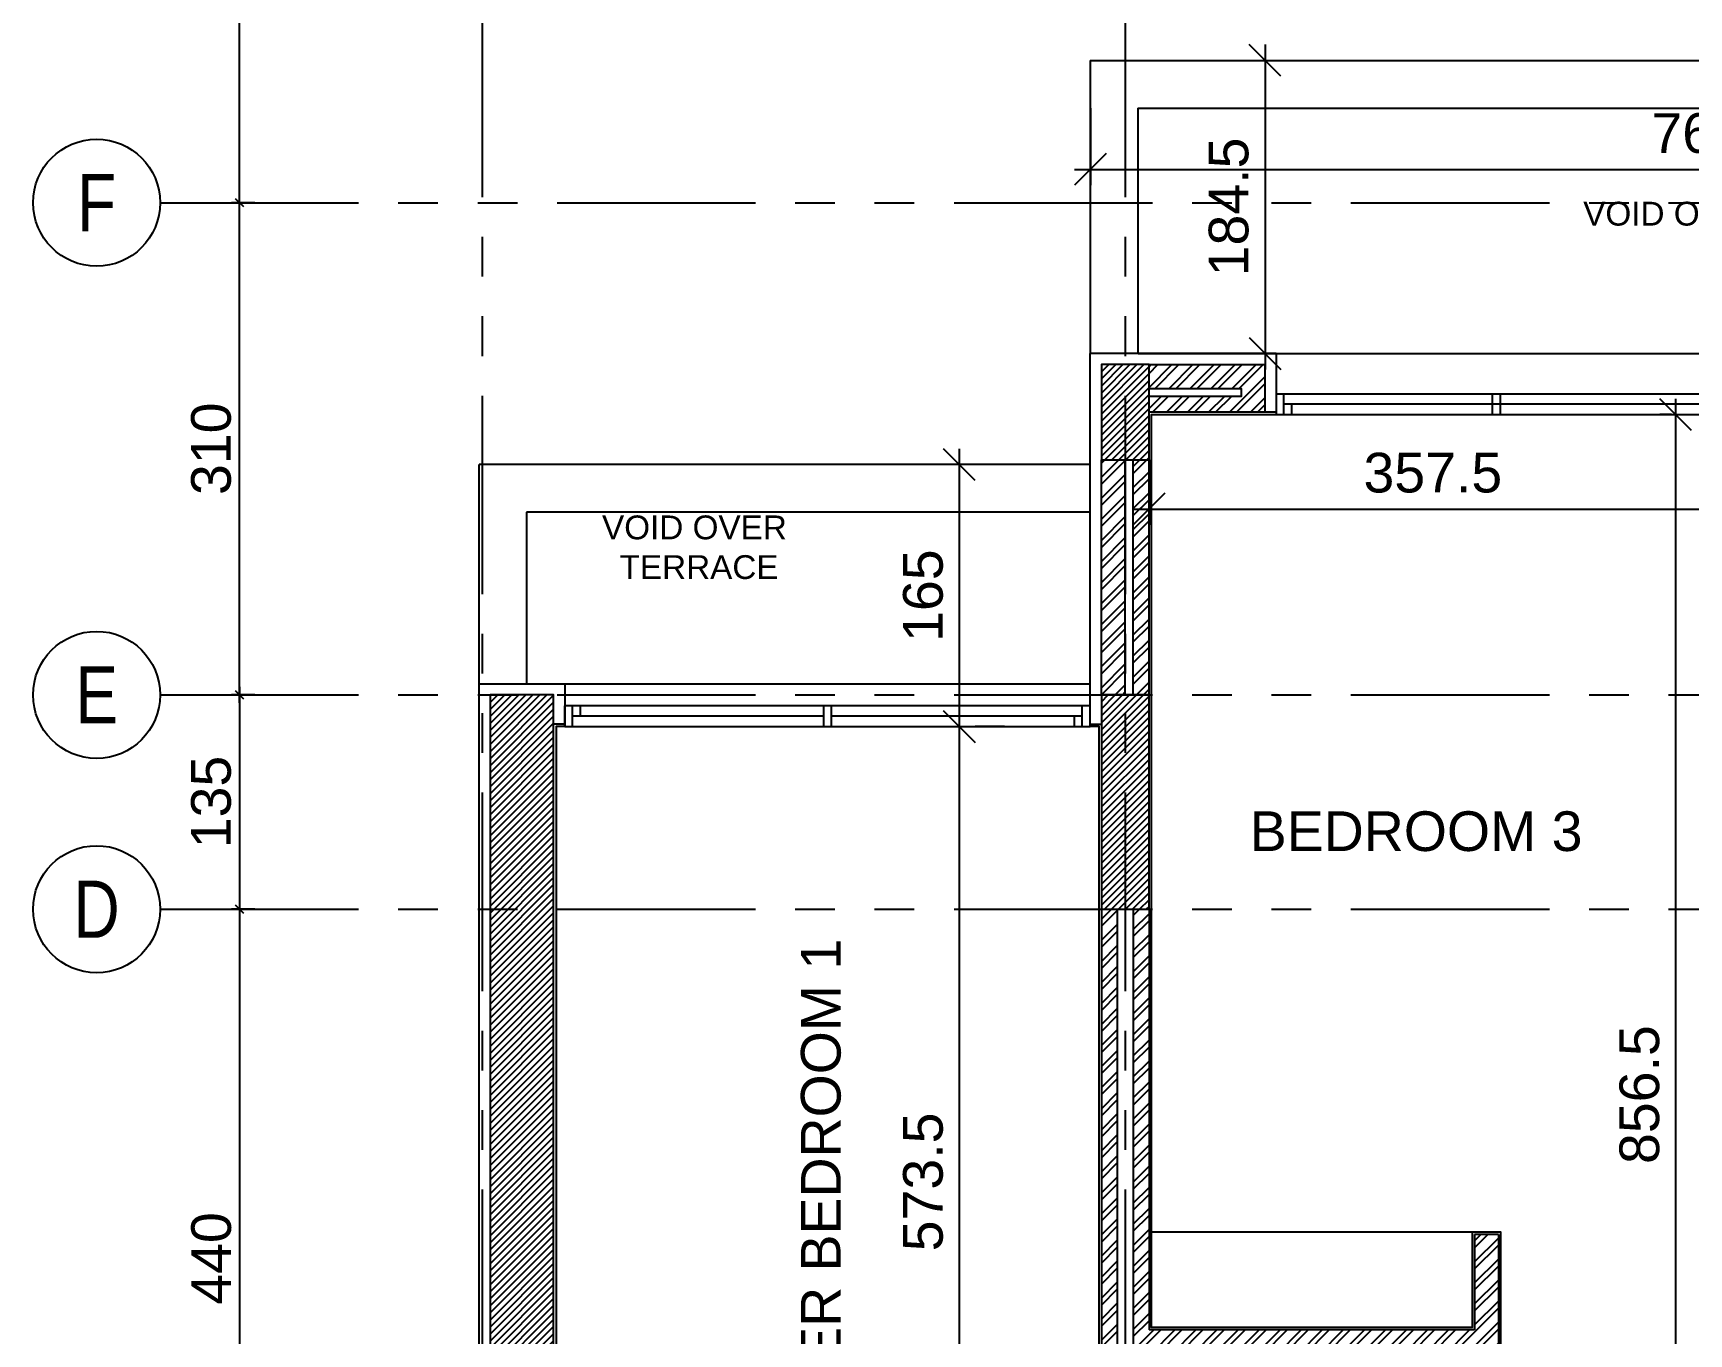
# Model space of a CAD drawing. Extents: x 186.8 to 246.9, y -2.6 to 70.8.
# Drawn here: x 192.59 to 203.02, y 14.58 to 22.77 of the extents above; entities that cross this region are included whole.
import ezdxf
from ezdxf.enums import TextEntityAlignment as Align

# ---------------------------------------------------------------- set-up
doc = ezdxf.new("R2010")
doc.units = 0
doc.header["$MEASUREMENT"] = 0
doc.header["$PDMODE"] = 35
doc.header["$PDSIZE"] = 0.3
doc.linetypes.add('AXIS_100$0$A-AXIS$0$PHANTOM', pattern=[2.5, 1.25, -0.25, 0.25, -0.25, 0.25, -0.25])
doc.layers.get('0').update_dxf_attribs({"linetype": 'CONTINUOUS'})
doc.layers.get('DEFPOINTS').update_dxf_attribs({"linetype": 'CONTINUOUS'})
for name, color, linetype in [('A-ALU', 9, 'CONTINUOUS'), ('A-closet', 252, 'CONTINUOUS'), ('a-dim', 3, 'CONTINUOUS'), ('A-HATCH-CONC', 8, 'CONTINUOUS'), ('A-HATCH-WALL', 8, 'CONTINUOUS'), ('A-NOMENCLATURE', 3, 'CONTINUOUS'), ('A-PLASTER', 8, 'CONTINUOUS'), ('A-PROJECTION', 9, 'CONTINUOUS'), ('a-revetement', 1, 'CONTINUOUS'), ('a-text-red', 10, 'CONTINUOUS'), ('A-WALL', 4, 'CONTINUOUS'), ('AXIS_100$0$A-axe-dim-100', 3, 'CONTINUOUS'), ('AXIS_100$0$A-axe-text', 3, 'CONTINUOUS'), ('AXIS_100$0$A-AXIS-100', 10, 'AXIS_100$0$A-AXIS$0$PHANTOM'), ('S-9-10TH$0$A-STR 9-10TH', 2, 'CONTINUOUS')]:
    doc.layers.add(name, color=color, linetype=linetype)
doc.styles.add('A100-STEXT', font='ARIAL.TTF', dxfattribs={"height": 0.25})
doc.styles.add('AXIS_100$0$A-AXIS$0$STRUCTURE$0$A100-STEXT', font='ARIAL.TTF', dxfattribs={"height": 0.25})
doc.styles.add('AXIS_100$0$STYLE1', font='ARIAL.TTF')
doc.dimstyles.new('A100-DIM', dxfattribs={"dimtxt": 0.25, "dimasz": 0.2, "dimexe": 0.1, "dimexo": 0.3, "dimgap": 0.1, "dimtad": 1, "dimlfac": 100, "dimrnd": 0.5, "dimdsep": 46, "dimtxsty": 'A100-STEXT', "dimblk1": 'OBLIQUE', "dimblk2": 'OBLIQUE', "dimsah": 1, "dimcen": -0.05, "dimdle": 0.1, "dimclrd": 15, "dimclre": 15, "dimclrt": 256, "dimadec": 0, "dimazin": 0, "dimtfac": 0.28, "dimtix": 1, "dimtmove": 2, "dimatfit": 3, "dimldrblk": 'OBLIQUE', "dimfxl": 0, "dimtolj": 1, "dimarcsym": 0})
doc.dimstyles.new('AXIS_100$0$A50-DIM', dxfattribs={"dimtxt": 0.1, "dimasz": 0.05, "dimexe": 0.05, "dimexo": 0.1, "dimgap": 0.05, "dimtad": 1, "dimlfac": 100, "dimrnd": 0.5, "dimdsep": 46, "dimtxsty": 'AXIS_100$0$STYLE1', "dimblk": 'AXIS_100$0$_OBLIQUE', "dimcen": 0.05, "dimdle": 0.05, "dimclrd": 35, "dimclre": 35, "dimclrt": 256, "dimadec": 0, "dimazin": 0, "dimtfac": 1.4, "dimtix": 1, "dimtmove": 2, "dimatfit": 3, "dimldrblk": 'AXIS_100$0$_Open90', "dimfxl": 0, "dimtolj": 1, "dimarcsym": 0})
pattern_1 = [(45, (195.387175, -3e-10), (-0.022097087, 0.022097087), [])]
pattern_2 = [(45, (195.38718, -3e-10), (-0.06629126, 0.06629126), []), (45, (195.43137, -3e-10), (-0.06629126, 0.06629126), [])]

# ---------------------------------------------------------------- blocks, each defined once
blk = doc.blocks.new('A$C5D3262F0')
at = {"layer": 'A-ALU'}
for p, q in [((7.738, 20.495), (5.078, 20.495)), ((6.391, 20.365), (6.391, 20.495)), ((6.441, 20.365), (6.441, 20.495)), ((5.028, 20.365), (7.788, 20.365)), ((7.738, 20.43), (5.078, 20.43)), ((5.128, 20.365), (5.128, 20.43)), ((3.858, 18.53), (0.548, 18.53)), ((0.548, 18.4), (0.548, 18.53)), ((0.598, 18.4), (0.598, 18.53)), ((2.178, 18.465), (0.598, 18.465)), ((0.648, 18.465), (0.648, 18.53)), ((3.808, 18.465), (2.228, 18.465)), ((3.758, 18.4), (3.758, 18.465)), ((3.808, 18.4), (3.808, 18.53)), ((3.858, 18.4), (3.858, 18.53)), ((0.548, 18.4), (3.858, 18.4))]:
    blk.add_line(p, q, dxfattribs=at)
for points in [[(5.078, 20.495), (5.028, 20.495), (5.028, 20.365), (5.078, 20.365)], [(2.228, 18.53), (2.178, 18.53), (2.178, 18.4), (2.228, 18.4)]]:
    blk.add_lwpolyline(points, close=True, dxfattribs=at)
blk = doc.blocks.new('_OBLIQUE')
at = {"color": 0, "linetype": 'ByBlock'}
blk.add_line((-0.5, -0.5), (0.5, 0.5), dxfattribs=at)
blk = doc.blocks.new('*D77')
at = {"layer": 'a-dim', "color": 15, "lineweight": -2}
for p, q in [((202.932, 20.465), (202.932, 11.7)), ((202.906, 20.365), (202.832, 20.365)), ((202.906, 11.8), (202.832, 11.8))]:
    blk.add_line(p, q, dxfattribs=at)
at = {"layer": 'DEFPOINTS', "color": 0}
for p in [(203.206, 20.365), (202.932, 11.8), (203.206, 11.8)]:
    blk.add_point(p, dxfattribs=at)
at = {"layer": 'a-dim', "color": 15, "lineweight": -2, "xscale": 0.2, "yscale": 0.2, "zscale": 0.2}
for p, rotation in [((202.932, 20.365), 90), ((202.932, 11.8), 270)]:
    blk.add_blockref('_OBLIQUE', p, dxfattribs=dict(at, rotation=rotation))
at = {"layer": 'a-dim', "insert": (202.705, 16.082), "char_height": 0.25, "attachment_point": 5, "rotation": 90, "style": 'A100-STEXT'}
blk.add_mtext('\\A1;856.5', dxfattribs=at)
blk = doc.blocks.new('*D82')
at = {"layer": 'a-dim', "color": 15, "lineweight": -2}
for p, q in [((198.421, 12.565), (198.421, 18.5)), ((198.706, 18.4), (198.521, 18.4)), ((198.221, 12.665), (198.321, 12.665))]:
    blk.add_line(p, q, dxfattribs=at)
at = {"layer": 'DEFPOINTS', "color": 0}
for p in [(198.406, 18.4), (198.421, 18.4), (198.521, 12.665)]:
    blk.add_point(p, dxfattribs=at)
at = {"layer": 'a-dim', "color": 15, "lineweight": -2, "xscale": 0.2, "yscale": 0.2, "zscale": 0.2}
for p, rotation in [((198.421, 18.4), 90), ((198.421, 12.665), 270)]:
    blk.add_blockref('_OBLIQUE', p, dxfattribs=dict(at, rotation=rotation))
at = {"layer": 'a-dim', "insert": (198.193, 15.532), "char_height": 0.25, "attachment_point": 5, "rotation": 90, "style": 'A100-STEXT'}
blk.add_mtext('\\A1;573.5', dxfattribs=at)
blk = doc.blocks.new('*D83')
at = {"layer": 'a-dim', "color": 15, "lineweight": -2}
for p, q in [((198.421, 18.3), (198.421, 20.15)), ((198.706, 20.05), (198.521, 20.05)), ((198.706, 18.4), (198.521, 18.4))]:
    blk.add_line(p, q, dxfattribs=at)
at = {"layer": 'DEFPOINTS', "color": 0}
for p in [(198.406, 20.05), (198.421, 20.05), (198.406, 18.4)]:
    blk.add_point(p, dxfattribs=at)
at = {"layer": 'a-dim', "color": 15, "lineweight": -2, "xscale": 0.2, "yscale": 0.2, "zscale": 0.2}
for p, rotation in [((198.421, 20.05), 90), ((198.421, 18.4), 270)]:
    blk.add_blockref('_OBLIQUE', p, dxfattribs=dict(at, rotation=rotation))
at = {"layer": 'a-dim', "insert": (198.193, 19.225), "char_height": 0.25, "attachment_point": 5, "rotation": 90, "style": 'A100-STEXT'}
blk.add_mtext('\\A1;165', dxfattribs=at)
blk = doc.blocks.new('*D84')
at = {"layer": 'a-dim', "color": 15, "lineweight": -2}
for p, q in [((199.616, 20.08), (199.616, 19.67)), ((203.191, 20.065), (203.191, 19.67)), ((199.516, 19.77), (203.291, 19.77))]:
    blk.add_line(p, q, dxfattribs=at)
at = {"layer": 'DEFPOINTS', "color": 0}
for p in [(199.616, 20.38), (203.191, 20.365), (203.191, 19.77)]:
    blk.add_point(p, dxfattribs=at)
at = {"layer": 'a-dim', "color": 15, "lineweight": -2, "xscale": 0.2, "yscale": 0.2, "zscale": 0.2, "rotation": 180}
blk.add_blockref('_OBLIQUE', (199.616, 19.77), dxfattribs=at)
at = {"layer": 'a-dim', "color": 15, "lineweight": -2, "xscale": 0.2, "yscale": 0.2, "zscale": 0.2}
blk.add_blockref('_OBLIQUE', (203.191, 19.77), dxfattribs=at)
at = {"layer": 'a-dim', "insert": (201.403, 19.998), "char_height": 0.25, "attachment_point": 5, "style": 'A100-STEXT'}
blk.add_mtext('\\A1;357.5', dxfattribs=at)
blk = doc.blocks.new('*D96')
at = {"layer": 'a-dim', "color": 15, "lineweight": -2}
for p, q in [((199.246, 22.296), (199.246, 21.81)), ((206.896, 22.296), (206.896, 21.81)), ((199.146, 21.91), (206.996, 21.91))]:
    blk.add_line(p, q, dxfattribs=at)
at = {"layer": 'DEFPOINTS', "color": 0}
for p in [(199.246, 22.596), (206.896, 22.596), (206.896, 21.91)]:
    blk.add_point(p, dxfattribs=at)
at = {"layer": 'a-dim', "color": 15, "lineweight": -2, "xscale": 0.2, "yscale": 0.2, "zscale": 0.2, "rotation": 180}
blk.add_blockref('_OBLIQUE', (199.246, 21.91), dxfattribs=at)
at = {"layer": 'a-dim', "color": 15, "lineweight": -2, "xscale": 0.2, "yscale": 0.2, "zscale": 0.2}
blk.add_blockref('_OBLIQUE', (206.896, 21.91), dxfattribs=at)
at = {"layer": 'a-dim', "insert": (203.071, 22.137), "char_height": 0.25, "attachment_point": 5, "style": 'A100-STEXT'}
blk.add_mtext('\\A1;765', dxfattribs=at)
blk = doc.blocks.new('*D97')
at = {"layer": 'a-dim', "color": 15, "lineweight": -2}
for p, q in [((200.346, 22.696), (200.346, 20.65)), ((199.546, 22.596), (200.446, 22.596)), ((199.546, 20.75), (200.446, 20.75))]:
    blk.add_line(p, q, dxfattribs=at)
at = {"layer": 'DEFPOINTS', "color": 0}
for p in [(199.246, 22.596), (199.246, 20.75), (200.346, 20.75)]:
    blk.add_point(p, dxfattribs=at)
at = {"layer": 'a-dim', "color": 15, "lineweight": -2, "xscale": 0.2, "yscale": 0.2, "zscale": 0.2}
for p, rotation in [((200.346, 22.596), 90), ((200.346, 20.75), 270)]:
    blk.add_blockref('_OBLIQUE', p, dxfattribs=dict(at, rotation=rotation))
at = {"layer": 'a-dim', "insert": (200.118, 21.673), "char_height": 0.25, "attachment_point": 5, "rotation": 90, "style": 'A100-STEXT'}
blk.add_mtext('\\A1;184.5', dxfattribs=at)
blk = doc.blocks.new('AXIS_100$0$_OBLIQUE')
at = {"color": 0, "linetype": 'ByBlock'}
blk.add_line((-0.5, -0.5), (0.5, 0.5), dxfattribs=at)
blk = doc.blocks.new('*D153')
at = {"layer": 'AXIS_100$0$A-axe-dim-100', "color": 35, "linetype": 'Continuous', "lineweight": -2}
for p, q in [((193.983, 18.6), (193.837, 18.6)), ((193.887, 18.65), (193.887, 17.2)), ((193.983, 17.25), (193.837, 17.25))]:
    blk.add_line(p, q, dxfattribs=at)
at = {"layer": 'DEFPOINTS', "color": 0, "linetype": 'Continuous'}
for p in [(194.083, 18.6), (193.887, 17.25), (194.083, 17.25)]:
    blk.add_point(p, dxfattribs=at)
at = {"layer": 'AXIS_100$0$A-axe-dim-100', "color": 35, "linetype": 'Continuous', "lineweight": -2, "xscale": 0.05, "yscale": 0.05, "zscale": 0.05}
for p, rotation in [((193.887, 18.6), 90), ((193.887, 17.25), 270)]:
    blk.add_blockref('AXIS_100$0$_OBLIQUE', p, dxfattribs=dict(at, rotation=rotation))
at = {"layer": 'AXIS_100$0$A-axe-dim-100', "linetype": 'Continuous', "insert": (193.709, 17.925), "char_height": 0.25, "attachment_point": 5, "rotation": 90, "style": 'AXIS_100$0$STYLE1'}
blk.add_mtext('\\A1;135', dxfattribs=at)
blk = doc.blocks.new('AXIS_100$0$_Open90')
at = {"color": 0, "linetype": 'ByBlock', "lineweight": -2}
for p, q in [((0, 0), (-1, 0)), ((-0.5, 0.5), (0, 0)), ((0, 0), (-0.5, -0.5))]:
    blk.add_line(p, q, dxfattribs=at)
blk = doc.blocks.new('*D157')
at = {"layer": 'AXIS_100$0$A-axe-dim-100', "color": 35, "linetype": 'Continuous', "lineweight": -2}
for p, q in [((193.983, 21.7), (193.837, 21.7)), ((193.887, 18.55), (193.887, 21.75)), ((193.983, 18.6), (193.837, 18.6))]:
    blk.add_line(p, q, dxfattribs=at)
at = {"layer": 'DEFPOINTS', "color": 0, "linetype": 'Continuous'}
for p in [(193.887, 21.7), (194.083, 21.7), (194.083, 18.6)]:
    blk.add_point(p, dxfattribs=at)
at = {"layer": 'AXIS_100$0$A-axe-dim-100', "color": 35, "linetype": 'Continuous', "lineweight": -2, "xscale": 0.05, "yscale": 0.05, "zscale": 0.05}
for p, rotation in [((193.887, 21.7), 90), ((193.887, 18.6), 270)]:
    blk.add_blockref('AXIS_100$0$_OBLIQUE', p, dxfattribs=dict(at, rotation=rotation))
at = {"layer": 'AXIS_100$0$A-axe-dim-100', "linetype": 'Continuous', "insert": (193.709, 20.15), "char_height": 0.25, "attachment_point": 5, "rotation": 90, "style": 'AXIS_100$0$STYLE1'}
blk.add_mtext('\\A1;310', dxfattribs=at)
blk = doc.blocks.new('*D158')
at = {"layer": 'AXIS_100$0$A-axe-dim-100', "color": 35, "linetype": 'Continuous', "lineweight": -2}
for p, q in [((193.983, 17.25), (193.837, 17.25)), ((193.887, 17.3), (193.887, 12.8)), ((193.983, 12.85), (193.837, 12.85))]:
    blk.add_line(p, q, dxfattribs=at)
at = {"layer": 'DEFPOINTS', "color": 0, "linetype": 'Continuous'}
for p in [(194.083, 17.25), (193.887, 12.85), (194.083, 12.85)]:
    blk.add_point(p, dxfattribs=at)
at = {"layer": 'AXIS_100$0$A-axe-dim-100', "color": 35, "linetype": 'Continuous', "lineweight": -2, "xscale": 0.05, "yscale": 0.05, "zscale": 0.05}
for p, rotation in [((193.887, 17.25), 90), ((193.887, 12.85), 270)]:
    blk.add_blockref('AXIS_100$0$_OBLIQUE', p, dxfattribs=dict(at, rotation=rotation))
at = {"layer": 'AXIS_100$0$A-axe-dim-100', "linetype": 'Continuous', "insert": (193.71, 15.05), "char_height": 0.25, "attachment_point": 5, "rotation": 90, "style": 'AXIS_100$0$STYLE1'}
blk.add_mtext('\\A1;440', dxfattribs=at)
blk = doc.blocks.new('*D160')
at = {"layer": 'AXIS_100$0$A-axe-dim-100', "color": 35, "linetype": 'Continuous', "lineweight": -2}
for p, q in [((193.887, 21.65), (193.887, 25.35)), ((193.983, 25.3), (193.837, 25.3)), ((193.983, 21.7), (193.837, 21.7))]:
    blk.add_line(p, q, dxfattribs=at)
at = {"layer": 'DEFPOINTS', "color": 0, "linetype": 'Continuous'}
for p in [(193.887, 25.3), (194.083, 25.3), (194.083, 21.7)]:
    blk.add_point(p, dxfattribs=at)
at = {"layer": 'AXIS_100$0$A-axe-dim-100', "color": 35, "linetype": 'Continuous', "lineweight": -2, "xscale": 0.05, "yscale": 0.05, "zscale": 0.05}
for p, rotation in [((193.887, 25.3), 90), ((193.887, 21.7), 270)]:
    blk.add_blockref('AXIS_100$0$_OBLIQUE', p, dxfattribs=dict(at, rotation=rotation))
at = {"layer": 'AXIS_100$0$A-axe-dim-100', "linetype": 'Continuous', "insert": (193.709, 23.5), "char_height": 0.25, "attachment_point": 5, "rotation": 90, "style": 'AXIS_100$0$STYLE1'}
blk.add_mtext('\\A1;360', dxfattribs=at)

msp = doc.modelspace()

# ---------------------------------------------------------------- hatches: boundary and pattern name
at = {"layer": 'A-HATCH-CONC'}
h = msp.add_hatch(dxfattribs=at)
h.set_pattern_fill('ANSI31', color=256, scale=0.25, style=0)
h.set_pattern_definition(pattern_1)
h.paths.add_polyline_path([(199.61554, 20.68), (199.31554, 20.68), (199.31554, 20.15658), (199.61554, 20.15658)])
h = msp.add_hatch(dxfattribs=at)
h.set_pattern_fill('ANSI31', color=256, scale=0.25, style=0)
h.set_pattern_definition(pattern_1)
h.paths.add_polyline_path([(199.61554, 20.15658), (199.31554, 20.15658), (199.31554, 20.08), (199.61554, 20.08)])
h = msp.add_hatch(dxfattribs=at)
h.set_pattern_fill('ANSI31', color=256, scale=0.25, style=0)
h.set_pattern_definition(pattern_1)
h.paths.add_polyline_path([(195.86554, 18.6), (195.46554, 18.6), (195.46554, 6.5), (195.86554, 6.5)])
h = msp.add_hatch(dxfattribs=at)
h.set_pattern_fill('ANSI31', color=256, scale=0.25, style=0)
h.set_pattern_definition(pattern_1)
h.paths.add_polyline_path([(199.61554, 18.6), (199.31554, 18.6), (199.31554, 17.25), (199.61554, 17.25)])
at = {"layer": 'A-HATCH-WALL'}
h = msp.add_hatch(dxfattribs=at)
h.set_pattern_fill('ANSI32', color=256, scale=0.25, style=0)
h.set_pattern_definition(pattern_2)
h.paths.add_polyline_path([(200.34554, 20.68), (199.61554, 20.68), (199.61554, 20.53), (200.19554, 20.53), (200.19554, 20.48), (199.61554, 20.48), (199.61554, 20.38), (200.34554, 20.38)])
h = msp.add_hatch(dxfattribs=at)
h.set_pattern_fill('ANSI32', color=256, scale=0.25, style=0)
h.set_pattern_definition(pattern_2)
h.paths.add_polyline_path([(199.46554, 20.08), (199.31554, 20.08), (199.31554, 18.6), (199.46554, 18.6)])
h = msp.add_hatch(dxfattribs=at)
h.set_pattern_fill('ANSI32', color=256, scale=0.25, style=0)
h.set_pattern_definition(pattern_2)
h.paths.add_polyline_path([(199.61554, 20.08), (199.51554, 20.08), (199.51554, 18.6), (199.61554, 18.6)])
h = msp.add_hatch(dxfattribs=at)
h.set_pattern_fill('ANSI32', color=256, scale=0.25, style=0)
h.set_pattern_definition(pattern_2)
h.paths.add_polyline_path([(199.41554, 17.25), (199.31554, 17.25), (199.31554, 13.45), (199.41554, 13.45)])
h = msp.add_hatch(dxfattribs=at)
h.set_pattern_fill('ANSI32', color=256, scale=0.25, style=0)
h.set_pattern_definition(pattern_2)
h.paths.add_polyline_path([(201.81554, 15.2), (201.66554, 15.2), (201.66554, 14.6), (199.61554, 14.6), (199.61554, 17.25), (199.51554, 17.25), (199.51554, 13.45), (199.61554, 13.45), (199.61554, 14.45), (201.66554, 14.45), (201.66554, 13.575), (201.81554, 13.575)])

# ---------------------------------------------------------------- linework, layer by layer
at = {"layer": 'A-ALU'}
for p, q in [((200.41554, 20.75), (203.17554, 20.75)), ((195.93554, 18.67), (199.24554, 18.67))]:
    msp.add_line(p, q, dxfattribs=at)
at = {"layer": 'A-closet'}
msp.add_line((201.65054, 15.215), (199.63054, 15.215), dxfattribs=at)
at = {"layer": 'A-PLASTER'}
for points in [[(201.83054, 13.575), (201.83054, 15.215), (201.65054, 15.215), (201.65054, 14.615), (199.63054, 14.615), (199.63054, 20.365), (200.41554, 20.365)], [(195.93554, 18.415), (195.93554, 18.4), (195.88054, 18.4), (195.88054, 12.665), (197.93054, 12.665), (197.93054, 11.885), (197.75054, 11.885), (197.75054, 12.485), (196.48054, 12.485), (196.48054, 11.635), (195.88054, 11.635), (195.88054, 9.915), (196.56554, 9.915)], [(198.79554, 6.815), (199.45054, 6.815), (199.45054, 9.735), (198.85054, 9.735), (198.85054, 9.915), (199.30054, 9.915), (199.30054, 11.085), (199.30054, 11.085), (199.30054, 18.4), (199.24554, 18.4), (199.24554, 18.415)]]:
    msp.add_lwpolyline(points, dxfattribs=at)
at = {"layer": 'A-PROJECTION'}
for p, q in [((199.24554, 22.5962), (206.89554, 22.5962)), ((199.24554, 22.5962), (199.24554, 20.75)), ((199.54554, 22.2962), (206.89554, 22.2962)), ((199.54554, 22.2962), (199.54554, 20.75)), ((199.24554, 20.05), (195.39554, 20.05)), ((195.39554, 18.67), (195.39554, 20.05)), ((199.24554, 19.75), (195.69554, 19.75)), ((195.69554, 19.75), (195.69554, 18.67))]:
    msp.add_line(p, q, dxfattribs=at)
at = {"layer": 'a-revetement'}
for p, q in [((199.24554, 18.415), (199.24554, 20.75)), ((200.41554, 20.75), (199.24554, 20.75)), ((200.41554, 20.75), (200.41554, 20.38)), ((200.41554, 20.38), (200.34554, 20.38)), ((195.39554, 6.43), (195.39554, 18.67)), ((195.39554, 18.67), (195.93554, 18.67)), ((195.93554, 18.67), (195.93554, 18.415)), ((195.93554, 18.415), (195.86554, 18.415)), ((199.24554, 18.415), (199.31554, 18.415))]:
    msp.add_line(p, q, dxfattribs=at)
at = {"layer": 'A-WALL'}
for p, q in [((199.31554, 18.6), (199.31554, 20.08)), ((199.46554, 18.6), (199.46554, 20.08)), ((199.51554, 18.6), (199.51554, 20.08)), ((199.61554, 18.6), (199.61554, 20.08)), ((199.31554, 17.25), (199.31554, 13.45)), ((199.41554, 17.25), (199.41554, 13.45)), ((199.51554, 17.25), (199.51554, 13.45)), ((199.61554, 17.25), (199.61554, 14.6)), ((201.66554, 15.2), (201.66554, 14.6)), ((201.81554, 15.2), (201.66554, 15.2)), ((201.81554, 15.2), (201.81554, 13.575)), ((201.66554, 14.6), (199.61554, 14.6))]:
    msp.add_line(p, q, dxfattribs=at)
for points in [[(199.61554, 20.68), (200.34554, 20.68), (200.34554, 20.38), (199.61554, 20.38)], [(199.61554, 20.53), (200.19554, 20.53), (200.19554, 20.48), (199.61554, 20.48)]]:
    msp.add_lwpolyline(points, dxfattribs=at)
at = {"layer": 'AXIS_100$0$A-AXIS-100'}
for p, q in [((195.41554, 32.98435), (195.41554, -1.8346)), ((199.46554, 32.98435), (199.46554, -1.8346)), ((193.38718, 21.7), (219.71554, 21.7)), ((193.38718, 18.6), (240.59652, 18.6)), ((193.38718, 17.25), (219.71554, 17.25))]:
    msp.add_line(p, q, dxfattribs=at)
at = {"layer": 'AXIS_100$0$A-AXIS-100', "linetype": 'Continuous'}
for centre in [(192.98718, 21.7), (192.98718, 18.6), (192.98718, 17.25)]:
    msp.add_circle(centre, 0.4, dxfattribs=at)
at = {"layer": 'S-9-10TH$0$A-STR 9-10TH'}
for points in [[(199.31554, 20.08), (199.61554, 20.08), (199.61554, 20.68), (199.31554, 20.68)], [(195.46554, 18.6), (195.46554, 6.5), (195.86554, 6.5), (195.86554, 18.6)], [(199.31554, 18.6), (199.31554, 17.25), (199.61554, 17.25), (199.61554, 18.6)]]:
    msp.add_lwpolyline(points, close=True, dxfattribs=at)

# ---------------------------------------------------------------- block references
at = {"layer": 'A-ALU'}
msp.add_blockref('A$C5D3262F0', (195.38718, 0), dxfattribs=at)

# ---------------------------------------------------------------- texts
at = {"layer": 'A-NOMENCLATURE', "style": 'A100-STEXT'}
msp.add_text('BEDROOM 3', height=0.25, dxfattribs=at).set_placement((201.29767, 17.74147), align=Align.MIDDLE)
msp.add_text('MASTER BEDROOM 1', height=0.25, rotation=90, dxfattribs=at).set_placement((197.54797, 15.24006), align=Align.MIDDLE)
at = {"layer": 'a-text-red', "char_height": 0.15, "width": 7.586, "attachment_point": 2, "style": 'A100-STEXT'}
for s, insert in [('VOID OVER TERRACE', (203.46177, 21.70584)), ('VOID OVER\\P TERRACE', (196.75238, 19.72985))]:
    msp.add_mtext(s, dxfattribs=dict(at, insert=insert))
at = {"layer": 'AXIS_100$0$A-axe-text', "style": 'AXIS_100$0$A-AXIS$0$STRUCTURE$0$A100-STEXT', "width": 0.8}
for s, p in [('F', (192.98718, 21.7)), ('E', (192.98718, 18.6)), ('D', (192.98718, 17.25))]:
    msp.add_text(s, height=0.36, dxfattribs=at).set_placement(p, align=Align.MIDDLE)

# ---------------------------------------------------------------- dimensions: what is measured, and where the dimension line sits
at = {"layer": 'a-dim'}
for p1, p2, distance, picture, middle in [((199.24554, 22.5962), (199.24554, 20.75), 1.10048, '*D97', (200.11838, 21.6731)), ((199.24554, 22.5962), (206.89554, 22.5962), -0.68648, '*D96', (203.07054, 22.13736)), ((203.20554, 20.365), (203.20554, 11.8), -0.27305, '*D77', (202.70485, 16.0825))]:
    dim = msp.add_aligned_dim(p1=p1, p2=p2, distance=distance, dimstyle='A100-DIM', dxfattribs=at)
    dim.commit()
    dim.dimension.update_dxf_attribs({"geometry": picture, "text_midpoint": middle})
dim = msp.add_linear_dim(base=(203.19054, 19.77029), p1=(199.61554, 20.38), p2=(203.19054, 20.365), dimstyle='A100-DIM', dxfattribs=at)
dim.commit()
dim.dimension.update_dxf_attribs({"geometry": '*D84', "text_midpoint": (201.40304, 19.99802)})
for base, p1, p2, picture, middle in [((198.4209, 20.05), (198.40554, 18.4), (198.40554, 20.05), '*D83', (198.19325, 19.225)), ((198.4209, 18.4), (198.5209, 12.665), (198.40554, 18.4), '*D82', (198.19317, 15.5325))]:
    dim = msp.add_linear_dim(base=base, p1=p1, p2=p2, angle=270, dimstyle='A100-DIM', dxfattribs=at)
    dim.commit()
    dim.dimension.update_dxf_attribs({"geometry": picture, "text_midpoint": middle})
at = {"layer": 'AXIS_100$0$A-axe-dim-100', "linetype": 'Continuous'}
for base, p1, p2, picture, middle in [((193.88718, 25.3), (194.08315, 21.7), (194.08315, 25.3), '*D160', (193.70945, 23.5)), ((193.88718, 21.7), (194.08315, 18.6), (194.08315, 21.7), '*D157', (193.70945, 20.15)), ((193.88718, 17.25), (194.08315, 18.6), (194.08315, 17.25), '*D153', (193.70945, 17.925)), ((193.88718, 12.85), (194.08315, 17.25), (194.08315, 12.85), '*D158', (193.70953, 15.05))]:
    dim = msp.add_linear_dim(base=base, p1=p1, p2=p2, angle=90, dimstyle='AXIS_100$0$A50-DIM', override={"dimtxt": 0.25}, dxfattribs=at)
    dim.commit()
    dim.dimension.update_dxf_attribs({"geometry": picture, "text_midpoint": middle})

doc.saveas('drawing.dxf')
